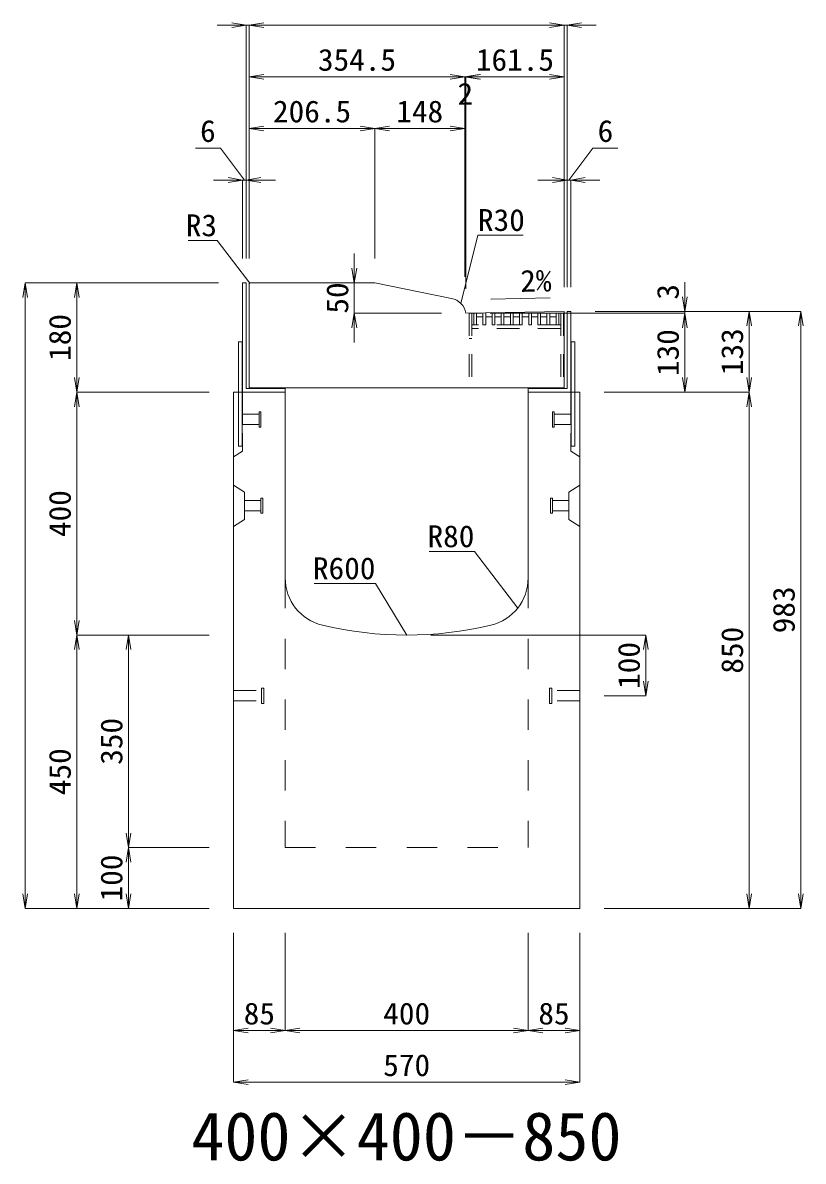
# Model space of a CAD drawing. Units: millimetres at full size. Extents: x -1809 to 57027, y -20349 to 17321.
# Drawn here: x 33436 to 34721, y -7412 to -5538 of the extents above; entities that cross this region are included whole.
import ezdxf
from ezdxf.enums import TextEntityAlignment as Align

# ---------------------------------------------------------------- set-up
doc = ezdxf.new("R2010")
doc.units = ezdxf.units.MM
doc.header["$LTSCALE"] = 50
for name, pattern in [('USER1', [2, 1, -1]), ('USER2', [1.35, 0.75, -0.6]), ('USER3', [1.35, 0.75, -0.6])]:
    doc.linetypes.add(name, pattern=pattern)
for name, color, linetype, lineweight in [('インサート', 3, 'USER2', 9), ('受枠', 3, 'Continuous', 5), ('寸法線', 7, 'Continuous', 13), ('引出線', 4, 'Continuous', 13), ('本体', 2, 'Continuous', 13), ('ｸﾞﾚｰﾁﾝｸﾞ', 7, 'USER3', 9)]:
    doc.layers.add(name, color=color, linetype=linetype, lineweight=lineweight)
doc.layers.add('文字', color=7, linetype='Continuous')
doc.styles.add('ＭＳ 明朝', font='')
doc.styles.get('ＭＳ 明朝').set_extended_font_data('MS Mincho')

# ---------------------------------------------------------------- blocks, each defined once
blk = doc.blocks.new('open_arrow')
at = {"color": 0, "linetype": 'Continuous', "lineweight": -2}
blk.add_lwpolyline([(7.5, 1.25), (0, 0), (7.5, -1.25)], dxfattribs=at)

msp = doc.modelspace()

# ---------------------------------------------------------------- linework, layer by layer
at = {"layer": 'インサート'}
for p, q in [((33798.24, -6182.55), (33825.24, -6182.55)), ((33798.24, -6182.55), (33798.24, -6199.55)), ((33828.24, -6178.55), (33825.24, -6178.55)), ((33825.24, -6178.55), (33825.24, -6203.55)), ((33828.24, -6203.55), (33828.24, -6178.55)), ((34308.24, -6178.55), (34311.24, -6178.55)), ((34308.24, -6203.55), (34308.24, -6178.55)), ((34311.24, -6178.55), (34311.24, -6203.55)), ((34338.24, -6182.55), (34311.24, -6182.55)), ((34338.24, -6182.55), (34338.24, -6199.55)), ((33798.24, -6199.55), (33825.24, -6199.55)), ((33825.24, -6203.55), (33828.24, -6203.55)), ((34311.24, -6203.55), (34308.24, -6203.55)), ((34338.24, -6199.55), (34311.24, -6199.55)), ((33801.44, -6324.55), (33828.44, -6324.55)), ((33801.44, -6324.55), (33801.44, -6341.55)), ((33831.44, -6320.55), (33828.44, -6320.55)), ((33828.44, -6320.55), (33828.44, -6345.55)), ((33831.44, -6345.55), (33831.44, -6320.55)), ((34305.04, -6320.55), (34308.04, -6320.55)), ((34305.04, -6345.55), (34305.04, -6320.55)), ((34308.04, -6320.55), (34308.04, -6345.55)), ((34335.04, -6324.55), (34308.04, -6324.55)), ((34335.04, -6324.55), (34335.04, -6341.55)), ((33801.44, -6341.55), (33828.44, -6341.55)), ((33828.44, -6345.55), (33831.44, -6345.55)), ((34308.04, -6345.55), (34305.04, -6345.55)), ((34335.04, -6341.55), (34308.04, -6341.55)), ((33829.24, -6658.55), (33829.24, -6633.55)), ((33829.24, -6633.55), (33833.24, -6633.55)), ((33833.24, -6658.55), (33833.24, -6633.55)), ((34303.24, -6633.55), (34307.24, -6633.55)), ((34303.24, -6633.55), (34303.24, -6658.55)), ((34307.24, -6633.55), (34307.24, -6658.55)), ((33783.24, -6637.55), (33829.24, -6637.55)), ((33783.24, -6654.55), (33783.24, -6637.55)), ((34353.24, -6637.55), (34307.24, -6637.55)), ((34353.24, -6637.55), (34353.24, -6654.55)), ((33783.24, -6654.55), (33829.24, -6654.55)), ((33833.24, -6658.55), (33829.24, -6658.55)), ((34307.24, -6658.55), (34303.24, -6658.55)), ((34353.24, -6654.55), (34307.24, -6654.55))]:
    msp.add_line(p, q, dxfattribs=at)
at = {"layer": '受枠'}
for p, q in [((33804.24, -5966.05), (33798.24, -5966.05)), ((33798.24, -6146.05), (33798.24, -5966.05)), ((33804.24, -6140.05), (33804.24, -5966.05)), ((34332.24, -6140.05), (34332.24, -6013.05)), ((34332.24, -6013.05), (34338.24, -6013.05)), ((34338.24, -6146.05), (34338.24, -6013.05)), ((33791.24, -6063.05), (33791.24, -6235.05)), ((33797.24, -6063.05), (33791.24, -6063.05)), ((33797.24, -6063.05), (33797.24, -6235.05)), ((34339.24, -6063.05), (34339.24, -6235.05)), ((34339.24, -6063.05), (34345.24, -6063.05)), ((34345.24, -6063.05), (34345.24, -6235.05)), ((33868.24, -6146.05), (33798.24, -6146.05)), ((33868.24, -6140.05), (33804.24, -6140.05)), ((33868.24, -6146.05), (33868.24, -6140.05)), ((34268.24, -6146.05), (34268.24, -6140.05)), ((34268.24, -6140.05), (34332.24, -6140.05)), ((34338.24, -6146.05), (34268.24, -6146.05)), ((33791.24, -6235.05), (33797.24, -6235.05)), ((34345.24, -6235.05), (34339.24, -6235.05))]:
    msp.add_line(p, q, dxfattribs=at)
at = {"layer": '寸法線'}
for p, q in [((33857.24, -5541.93), (33756.24, -5541.93)), ((33804.24, -5926.03), (33804.24, -5541.93)), ((34327.24, -5541.93), (33809.24, -5541.93)), ((33809.24, -5926.03), (33809.24, -5541.93)), ((33809.24, -5926.03), (33809.24, -5541.93)), ((34279.24, -5541.93), (34380.24, -5541.93)), ((34327.24, -5973.23), (34327.24, -5541.93)), ((34327.24, -5973.23), (34327.24, -5541.93)), ((34332.24, -5973.03), (34332.24, -5541.93)), ((34211.74, -5626.93), (33809.24, -5626.93)), ((33809.24, -5926.03), (33809.24, -5626.93)), ((34213.67, -5626.93), (34115.74, -5626.93)), ((34163.74, -5956.03), (34163.74, -5626.93)), ((34327.24, -5626.93), (34165.67, -5626.93)), ((34165.67, -5976.03), (34165.67, -5626.93)), ((34327.24, -5973.23), (34327.24, -5626.93)), ((33809.24, -5711.93), (34015.74, -5711.93)), ((33809.24, -5926.03), (33809.24, -5711.93)), ((34015.74, -5926.03), (34015.74, -5711.93)), ((34015.74, -5711.93), (34163.74, -5711.93)), ((34015.74, -5926.03), (34015.74, -5711.93)), ((34163.74, -5956.03), (34163.74, -5711.93)), ((34163.74, -5956.03), (34163.74, -5717.95)), ((34165.67, -5976.03), (34165.67, -5717.95)), ((33761.62, -5744.13), (33720.39, -5744.13)), ((33801.24, -5796.93), (33761.62, -5744.13)), ((34335.24, -5796.93), (34374.86, -5744.13)), ((34374.86, -5744.13), (34416.09, -5744.13)), ((33852.24, -5796.93), (33750.24, -5796.93)), ((33798.24, -5926.03), (33798.24, -5796.93)), ((33804.24, -5926.03), (33804.24, -5796.93)), ((34284.24, -5796.93), (34386.24, -5796.93)), ((34332.24, -5973.03), (34332.24, -5796.93)), ((34338.24, -5973.03), (34338.24, -5796.93)), ((33982.08, -6064.11), (33982.08, -5918.05)), ((33440.3, -6996.05), (33440.3, -5966.05)), ((33758.22, -5966.05), (33440.3, -5966.05)), ((33525.3, -5966.05), (33525.3, -6146.05)), ((33758.22, -5966.05), (33525.3, -5966.05)), ((33982.08, -5966.05), (33975.72, -5966.05)), ((34526.18, -6064.05), (34526.18, -5965.05)), ((34125.66, -6016.11), (33982.08, -6016.11)), ((34205.69, -6016.05), (34526.18, -6016.05)), ((34205.69, -6016.05), (34526.18, -6016.05)), ((34378.26, -6013.05), (34632.02, -6013.05)), ((34378.26, -6013.05), (34717.02, -6013.05)), ((34378.26, -6013.05), (34526.18, -6013.05)), ((34526.18, -6146.05), (34526.18, -6016.05)), ((34632.02, -6013.05), (34632.02, -6146.05)), ((34717.02, -6013.05), (34717.02, -6996.05)), ((33743.22, -6146.05), (33525.3, -6146.05)), ((33525.3, -6146.05), (33525.3, -6546.05)), ((33743.22, -6146.05), (33525.3, -6146.05)), ((34393.26, -6146.05), (34632.02, -6146.05)), ((34393.26, -6146.05), (34632.02, -6146.05)), ((34393.26, -6146.05), (34526.18, -6146.05)), ((34632.02, -6146.05), (34632.02, -6996.05)), ((33743.22, -6546.05), (33525.3, -6546.05)), ((33525.3, -6996.05), (33525.3, -6546.05)), ((33743.22, -6546.05), (33525.3, -6546.05)), ((33610.3, -6546.05), (33610.3, -6896.05)), ((33743.22, -6546.05), (33610.3, -6546.05)), ((34108.26, -6546.05), (34462.02, -6546.05)), ((34462.02, -6546.05), (34462.02, -6646.05)), ((34393.26, -6646.05), (34462.02, -6646.05)), ((33743.22, -6896.05), (33610.3, -6896.05)), ((33610.3, -6896.05), (33610.3, -6996.05)), ((33743.22, -6896.05), (33610.3, -6896.05)), ((33743.22, -6996.05), (33440.3, -6996.05)), ((33743.22, -6996.05), (33525.3, -6996.05)), ((33743.22, -6996.05), (33610.3, -6996.05)), ((34393.26, -6996.05), (34632.02, -6996.05)), ((34393.26, -6996.05), (34717.02, -6996.05)), ((33783.24, -7036.07), (33783.24, -7197.21)), ((33783.24, -7036.07), (33783.24, -7282.21)), ((33868.24, -7036.07), (33868.24, -7197.21)), ((33868.24, -7036.07), (33868.24, -7197.21)), ((34268.24, -7036.07), (34268.24, -7197.21)), ((34268.24, -7036.07), (34268.24, -7197.21)), ((34353.24, -7036.07), (34353.24, -7197.21)), ((34353.24, -7036.07), (34353.24, -7282.21)), ((33783.24, -7197.21), (33868.24, -7197.21)), ((33868.24, -7197.21), (34268.24, -7197.21)), ((34268.24, -7197.21), (34353.24, -7197.21)), ((33783.24, -7282.21), (34353.24, -7282.21))]:
    msp.add_line(p, q, dxfattribs=at)
at = {"layer": '引出線'}
for points in [[(33810.12, -5966.93), (33756.07, -5896.57), (33708.34, -5896.57)], [(34157.65, -6000.19), (34185.55, -5887.86), (34260.23, -5887.86)], [(34207, -5992.9), (34255.74, -5991.93), (34304.49, -5990.95)], [(34251, -6501.63), (34179.74, -6408.52), (34105.07, -6408.52)], [(34068.24, -6546.05), (34016.88, -6461.3), (33915.87, -6461.3)]]:
    msp.add_lwpolyline(points, dxfattribs=at)
at = {"layer": '本体', "lineweight": 20}
for p, q in [((33809.24, -5966.05), (33809.24, -6139.05)), ((34015.74, -5966.05), (33809.24, -5966.05)), ((34142.05, -5991.66), (34015.74, -5966.05)), ((34165.67, -6016.05), (34327.24, -6013.25)), ((34327.24, -6139.05), (34327.24, -6013.25)), ((34327.24, -6139.05), (33809.24, -6139.05))]:
    msp.add_line(p, q, dxfattribs=at)
at = {"layer": '本体'}
for p, q in [((33783.24, -6146.05), (33783.24, -6996.05)), ((33868.24, -6146.05), (33783.24, -6146.05)), ((33868.24, -6146.05), (33868.24, -6452.02)), ((34268.24, -6452.02), (34268.24, -6146.05)), ((34353.24, -6146.05), (34268.24, -6146.05)), ((34353.24, -6996.05), (34353.24, -6146.05)), ((33783.24, -6996.05), (34353.24, -6996.05))]:
    msp.add_line(p, q, dxfattribs=at)
at = {"layer": '本体', "linetype": 'USER2', "lineweight": 9}
for p, q in [((33798.24, -6146.05), (33798.24, -6243.05)), ((34338.24, -6146.05), (34338.24, -6243.05)), ((33798.24, -6243.05), (33783.24, -6252.55)), ((34338.24, -6243.05), (34353.24, -6252.55))]:
    msp.add_line(p, q, dxfattribs=at)
at = {"layer": '本体', "lineweight": 9}
for p, q in [((33783.24, -6299.05), (33801.44, -6310.55)), ((33801.44, -6310.55), (33801.44, -6355.55)), ((34353.24, -6299.05), (34335.04, -6310.55)), ((34335.04, -6310.55), (34335.04, -6355.55)), ((33783.24, -6367.05), (33801.44, -6355.55)), ((34353.24, -6367.05), (34335.04, -6355.55))]:
    msp.add_line(p, q, dxfattribs=at)
at = {"layer": '本体', "linetype": 'USER1', "lineweight": 15}
for p, q in [((33868.24, -6452.02), (33868.24, -6896.05)), ((34268.24, -6452.02), (34268.24, -6896.05)), ((33868.24, -6896.05), (34268.24, -6896.05))]:
    msp.add_line(p, q, dxfattribs=at)
at = {"layer": '本体', "lineweight": 20}
for centre, radius, start, end in [((33812.24, -5969.05), 3, 90, 180), ((34136.09, -6021.06), 30, 9.60388, 78.54131)]:
    msp.add_arc(centre, radius, start, end, dxfattribs=at)
at = {"layer": '本体'}
for centre, radius, start, end in [((33948.24, -6452.02), 80, 180, 256.65764), ((34188.24, -6452.02), 80, 283.34236, 0), ((34068.24, -5946.05), 600, 256.65764, 283.34236)]:
    msp.add_arc(centre, radius, start, end, dxfattribs=at)
at = {"layer": 'ｸﾞﾚｰﾁﾝｸﾞ'}
for p, q in [((34171.24, -6016.05), (34171.24, -6139.05)), ((34326.24, -6016.05), (34171.24, -6016.05)), ((34175.74, -6016.05), (34175.74, -6139.05)), ((34178.74, -6035.05), (34178.74, -6016.05)), ((34183.24, -6035.05), (34183.24, -6016.05)), ((34193.8, -6035.05), (34193.8, -6016.05)), ((34198.3, -6035.05), (34198.3, -6016.05)), ((34208.85, -6035.05), (34208.85, -6016.05)), ((34213.35, -6035.05), (34213.35, -6016.05)), ((34223.91, -6035.05), (34223.91, -6016.05)), ((34228.41, -6035.05), (34228.41, -6016.05)), ((34238.96, -6035.05), (34238.96, -6016.05)), ((34243.46, -6035.05), (34243.46, -6016.05)), ((34254.02, -6035.05), (34254.02, -6016.05)), ((34258.52, -6035.05), (34258.52, -6016.05)), ((34269.07, -6035.05), (34269.07, -6016.05)), ((34273.57, -6035.05), (34273.57, -6016.05)), ((34284.13, -6035.05), (34284.13, -6016.05)), ((34288.63, -6035.05), (34288.63, -6016.05)), ((34299.19, -6035.05), (34299.19, -6016.05)), ((34303.69, -6035.05), (34303.69, -6016.05)), ((34314.24, -6035.05), (34314.24, -6016.05)), ((34318.74, -6035.05), (34318.74, -6016.05)), ((34321.74, -6016.05), (34321.74, -6139.05)), ((34326.24, -6016.05), (34326.24, -6139.05)), ((34321.74, -6035.05), (34175.74, -6035.05)), ((34178.74, -6035.05), (34183.24, -6035.05)), ((34183.2, -6022.05), (34193.8, -6022.05)), ((34193.8, -6035.05), (34198.3, -6035.05)), ((34198.25, -6022.05), (34208.85, -6022.05)), ((34208.85, -6035.05), (34213.35, -6035.05)), ((34213.31, -6022.05), (34223.91, -6022.05)), ((34223.91, -6035.05), (34228.41, -6035.05)), ((34228.36, -6022.05), (34238.96, -6022.05)), ((34238.96, -6035.05), (34243.46, -6035.05)), ((34243.42, -6022.05), (34254.02, -6022.05)), ((34254.02, -6035.05), (34258.52, -6035.05)), ((34258.47, -6022.05), (34269.07, -6022.05)), ((34269.07, -6035.05), (34273.57, -6035.05)), ((34273.53, -6022.05), (34284.13, -6022.05)), ((34284.13, -6035.05), (34288.63, -6035.05)), ((34288.59, -6022.05), (34299.19, -6022.05)), ((34299.19, -6035.05), (34303.69, -6035.05)), ((34303.69, -6022.05), (34314.24, -6022.05)), ((34314.24, -6035.05), (34318.74, -6035.05)), ((34321.74, -6041.05), (34175.74, -6041.05)), ((34175.74, -6057.55), (34171.24, -6057.55))]:
    msp.add_line(p, q, dxfattribs=at)

# ---------------------------------------------------------------- block references
at = {"layer": '寸法線', "xscale": 3.2, "yscale": 3.2}
for p, rotation in [((33804.24, -5541.93), 180), ((34327.24, -5541.93), 180), ((34327.24, -5541.93), 180), ((34163.74, -5626.93), 180), ((34327.24, -5626.93), 180), ((34015.74, -5711.93), 180), ((34163.74, -5711.93), 180), ((33798.24, -5796.93), 180), ((34332.24, -5796.93), 180), ((33982.08, -5966.05), 90), ((33440.3, -5966.05), 270), ((33525.3, -5966.05), 270), ((34526.18, -6013.05), 90), ((33982.08, -6016.11), 270), ((34526.18, -6016.05), 270), ((34526.18, -6016.05), 270), ((34632.02, -6013.05), 270), ((34717.02, -6013.05), 270), ((33525.3, -6146.05), 90), ((34526.18, -6146.05), 90), ((34632.02, -6146.05), 90), ((33525.3, -6146.05), 270), ((34632.02, -6146.05), 270), ((33525.3, -6546.05), 90), ((33525.3, -6546.05), 270), ((33610.3, -6546.05), 270), ((34462.02, -6546.05), 270), ((34462.02, -6646.05), 90), ((33610.3, -6896.05), 90), ((33610.3, -6896.05), 270), ((33440.3, -6996.05), 90), ((33525.3, -6996.05), 90), ((33610.3, -6996.05), 90), ((34632.02, -6996.05), 90), ((34717.02, -6996.05), 90), ((33868.24, -7197.21), 180), ((34268.24, -7197.21), 180), ((34353.24, -7197.21), 180), ((34353.24, -7282.21), 180)]:
    msp.add_blockref('open_arrow', p, dxfattribs=dict(at, rotation=rotation))
for p in [(33809.24, -5541.93), (33809.24, -5541.93), (34332.24, -5541.93), (33809.24, -5626.93), (34163.74, -5626.93), (34165.67, -5626.93), (34165.67, -5626.93), (33809.24, -5711.93), (34015.74, -5711.93), (33804.24, -5796.93), (34338.24, -5796.93), (33783.24, -7197.21), (33868.24, -7197.21), (34268.24, -7197.21), (33783.24, -7282.21)]:
    msp.add_blockref('open_arrow', p, dxfattribs=at)
at = {"layer": '引出線', "xscale": 0.0533, "yscale": 0.0533}
for p, rotation in [((33810.12, -5966.93), 127.5), ((34207, -5992.9), 1.1), ((34157.65, -6000.19), 76), ((34251, -6501.63), 127.4), ((34068.24, -6546.05), 121.2)]:
    msp.add_blockref('open_arrow', p, dxfattribs=dict(at, rotation=rotation))

# ---------------------------------------------------------------- texts
at = {"layer": '寸法線', "style": 'ＭＳ 明朝', "width": 1.05}
for s, p in [('354.5', (33986.49, -5598.91)), ('161.5', (34246.46, -5598.91)), ('2', (34164.71, -5654.95)), ('206.5', (33912.49, -5683.91)), ('148', (34089.74, -5683.91)), ('6', (33741.01, -5716.11)), ('6', (34395.47, -5716.11)), ('85', (33825.74, -7169.19)), ('400', (34068.24, -7169.19)), ('85', (34310.74, -7169.19)), ('570', (34068.24, -7254.19))]:
    msp.add_text(s, height=36.03, dxfattribs=at).set_placement(p, align=Align.MIDDLE_CENTER)
for s, p in [('50', (33954.06, -5991.08)), ('3', (34498.16, -5980.99)), ('180', (33497.28, -6056.05)), ('130', (34498.16, -6081.05)), ('133', (34604, -6079.55)), ('400', (33497.28, -6346.05)), ('983', (34689, -6504.55)), ('850', (34604, -6571.05)), ('100', (34434, -6596.05)), ('350', (33582.28, -6721.05)), ('450', (33497.28, -6771.05)), ('100', (33582.28, -6946.05))]:
    msp.add_text(s, height=36.03, rotation=90, dxfattribs=at).set_placement(p, align=Align.MIDDLE_CENTER)
at = {"layer": '引出線', "style": 'ＭＳ 明朝', "width": 1.05}
msp.add_text('R30', height=36.03, dxfattribs=at).set_placement((34185.55, -5844.66), align=Align.TOP_LEFT)
for s, p in [('R3', (33756.07, -5853.37)), ('R80', (34179.74, -6365.32)), ('R600', (34016.88, -6418.1))]:
    msp.add_text(s, height=36.03, dxfattribs=at).set_placement(p, align=Align.TOP_RIGHT)
msp.add_text('2%', height=36.03, rotation=1.146, dxfattribs=at).set_placement((34254.81, -5945.04), align=Align.TOP_LEFT)
at = {"layer": '文字', "style": 'ＭＳ 明朝'}
msp.add_text('400×400－850', height=80.06, dxfattribs=at).set_placement((34067.76, -7371.03), align=Align.MIDDLE_CENTER)

doc.saveas('drawing.dxf')
